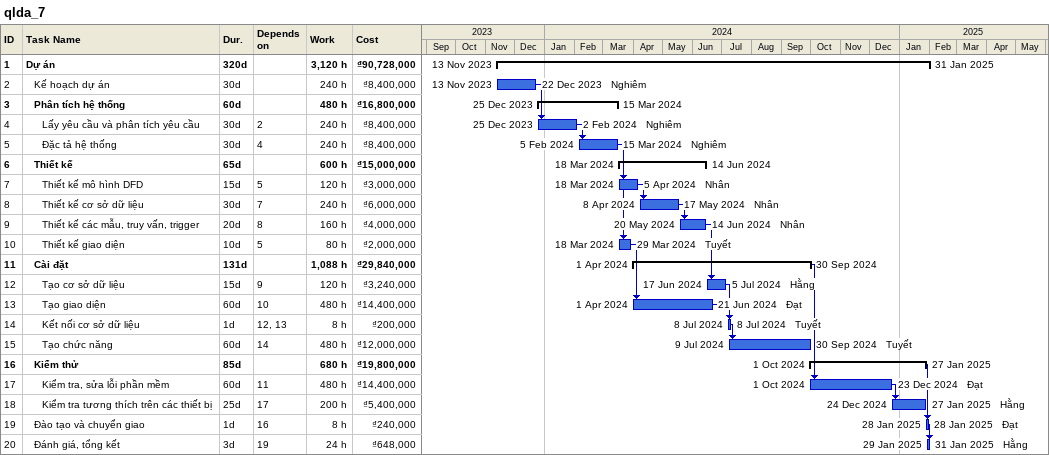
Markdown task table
qlda_7

| ID | Level | Task | Duration | Start | Finish | Predecessors | Resources | Work (h) | Cost (₫) |
|---|---|---|---|---|---|---|---|---|---|
| 1 | 1 | **Dự án** | 320d | 2023-11-13 | 2025-01-31 |  |  | 3120 | 90728000 |
| 2 | 2 | Kế hoạch dự án | 30d | 2023-11-13 | 2023-12-22 |  | Nghiêm | 240 | 8400000 |
| 3 | 2 | **Phân tích hệ thống** | 60d | 2023-12-25 | 2024-03-15 |  |  | 480 | 16800000 |
| 4 | 3 | Lấy yêu cầu và phân tích yêu cầu | 30d | 2023-12-25 | 2024-02-02 | 2 | Nghiêm | 240 | 8400000 |
| 5 | 3 | Đặc tả hệ thống | 30d | 2024-02-05 | 2024-03-15 | 4 | Nghiêm | 240 | 8400000 |
| 6 | 2 | **Thiết kế** | 65d | 2024-03-18 | 2024-06-14 |  |  | 600 | 15000000 |
| 7 | 3 | Thiết kế mô hình DFD | 15d | 2024-03-18 | 2024-04-05 | 5 | Nhân | 120 | 3000000 |
| 8 | 3 | Thiết kế cơ sở dữ liệu | 30d | 2024-04-08 | 2024-05-17 | 7 | Nhân | 240 | 6000000 |
| 9 | 3 | Thiết kế các mẫu, truy vấn, trigger | 20d | 2024-05-20 | 2024-06-14 | 8 | Nhân | 160 | 4000000 |
| 10 | 3 | Thiết kế giao diện | 10d | 2024-03-18 | 2024-03-29 | 5 | Tuyết | 80 | 2000000 |
| 11 | 2 | **Cài đặt** | 131d | 2024-04-01 | 2024-09-30 |  |  | 1088 | 29840000 |
| 12 | 3 | Tạo cơ sở dữ liệu | 15d | 2024-06-17 | 2024-07-05 | 9 | Hằng | 120 | 3240000 |
| 13 | 3 | Tạo giao diện | 60d | 2024-04-01 | 2024-06-21 | 10 | Đạt | 480 | 14400000 |
| 14 | 3 | Kết nối cơ sở dữ liệu | 1d | 2024-07-08 | 2024-07-08 | 12, 13 | Tuyết | 8 | 200000 |
| 15 | 3 | Tạo chức năng | 60d | 2024-07-09 | 2024-09-30 | 14 | Tuyết | 480 | 12000000 |
| 16 | 2 | **Kiểm thử** | 85d | 2024-10-01 | 2025-01-27 |  |  | 680 | 19800000 |
| 17 | 3 | Kiểm tra, sửa lỗi phần mềm | 60d | 2024-10-01 | 2024-12-23 | 11 | Đạt | 480 | 14400000 |
| 18 | 3 | Kiểm tra tương thích trên các thiết bị | 25d | 2024-12-24 | 2025-01-27 | 17 | Hằng | 200 | 5400000 |
| 19 | 2 | Đào tạo và chuyển giao | 1d | 2025-01-28 | 2025-01-28 | 16 | Đạt | 8 | 240000 |
| 20 | 2 | Đánh giá, tổng kết | 3d | 2025-01-29 | 2025-01-31 | 19 | Hằng | 24 | 648000 |
